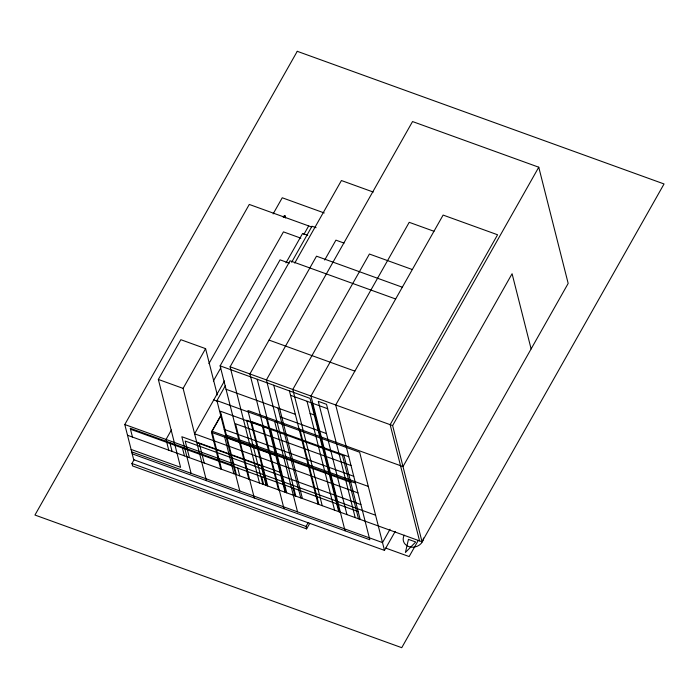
<?xml version="1.0" encoding="UTF-8"?>
<svg xmlns="http://www.w3.org/2000/svg" width="699" height="699" viewBox="0 0 699 699"><rect width="100%" height="100%" fill="white"/><g stroke="black" fill="none" stroke-linecap="round" stroke-linejoin="round"><path stroke-width="1.05" d="M395.206 531.423L384.485 550.384L133.684 459.689L124.789 424.529L249.281 204.44L311.754 227.035M131.089 449.431L180.587 467.334L158.35 379.443L180.831 339.688L205.585 348.644L217.31 394.987M309.814 523.263L306.634 528.881L132.565 465.936L131.945 463.489L134.068 459.741M273.117 213.911L282.247 197.773L324.249 212.959M206.45 480.676L183.103 388.391L205.585 348.644M171.404 429.964L166.039 439.444L168.756 450.191M208.931 363.62L283.453 231.876L300.841 238.158M248.783 479.13L220.115 365.848L280.072 259.853L289.272 263.173M213.378 380.981L220.858 367.753M285.978 262.859L302.597 233.475L307.7 235.318M303.855 234.462L308.678 225.926M259.504 483.009L230.102 366.792L290.059 260.797L395.66 298.989M224.484 380.955L194.593 433.799L357.94 492.874M291.632 262.247L312.007 226.231L316.088 227.708M239.783 490.96L216.926 400.623L225.515 385.446M294.733 263.069L341.418 180.534L373.249 192.05M221.557 469.282L211.919 431.196L221.033 415.084M220.735 468.985L211.465 432.366L221.085 415.355M324.694 260.028L335.931 240.15L344.057 243.095M306.634 528.881L306.022 526.443L308.137 522.695M127.506 435.267L422.03 541.777L392.628 425.569L538.763 167.21L412.541 121.556L266.398 379.924L295.808 496.133M390.033 529.265L382.51 542.573L131.709 451.869M418.273 540.432L409.151 556.553L385.743 548.095M422.03 541.777L568.173 283.418L538.763 167.21M283.034 216.908L284.633 215.51L285.655 217.983M283.541 217.337L285.131 215.939M433.965 231.273L409.212 222.317L310.95 396.027L345.053 530.803M412.314 269.543L369.413 254.034L292.802 389.465L322.204 505.683M402.318 287.21L316.516 256.183L249.901 373.956L284.004 508.723M269.054 340.098L354.856 371.125M230.102 366.792L392.628 425.569M220.115 365.848L310.041 398.36L338.709 511.651M290.531 395.302L327.656 408.723M310.12 413.476L315.066 415.267M226.048 389.282L295.345 414.341M280.247 416.866L326.45 433.572M158.35 379.443L183.103 388.391M216.926 400.623L359.653 452.236L384.485 550.384M213.745 399.942L217.826 401.418M348.801 456.744L251.448 421.532L267.761 485.988M351.02 465.534L235.519 423.76L254.305 497.985M224.213 429.431L353.738 476.272M225.576 434.804L368.294 486.417M211.919 431.196L355.468 483.105M350.767 482.293L224.545 436.648L233.929 473.756M211.465 432.366L277.468 456.229M281.662 472.83L181.845 436.735L191.107 473.354M196.812 442.589L261.164 465.857L266.109 485.394M360.902 504.591L185.183 441.043L189.385 457.644M124.789 424.529L375.59 515.224M231.71 464.966L130.232 428.269L132.46 437.058M130.477 429.247L358.176 511.589M132.207 453.826L369.806 539.75L335.703 404.983L443.122 215.074L497.574 234.768L390.147 424.669L419.557 540.886M131.945 463.489L306.022 526.443M531.118 348.932L512.087 273.737L403 466.583L247.9 410.496L266.931 485.691M284.633 215.51L285.148 217.555M360.16 519.409L344.091 455.931L220.342 411.178L236.411 474.656M342.44 455.329L358.508 518.807M355.206 517.618L326.538 404.328L318.29 401.348L346.957 514.63M311.981 403.061L339.531 511.948M307.027 401.27L334.585 510.156M299.88 429.291L318.91 504.486M289.421 390.907L318.08 504.189M273.746 385.236L302.405 498.518M278.019 408.076L300.753 497.924M293.003 488.024L294.978 495.836M274.672 421.506L297.529 511.843M286.73 492.856L270.548 428.889L246.625 420.23L262.807 484.197M257.241 379.269L285.908 492.55M266.057 417.058L285.078 492.253M262.422 426.39L278.482 489.868M261.653 476.683L263.637 484.494M237.73 468.033L239.705 475.844M199.294 443.489L204.23 463.018M182.456 448.042L184.431 455.853M169.831 442.589L172.059 451.379M423.498 538.029A10.258 8.633 -14.2 0 1 410.829 547.09A10.258 8.633 -14.2 0 1 404.258 535.189M408.452 539.375L405.42 552.463L415.713 541.996L408.452 539.375M297.258 51.315L34.95 515.041L401.742 647.685L664.05 183.959L297.258 51.315"/></g></svg>
